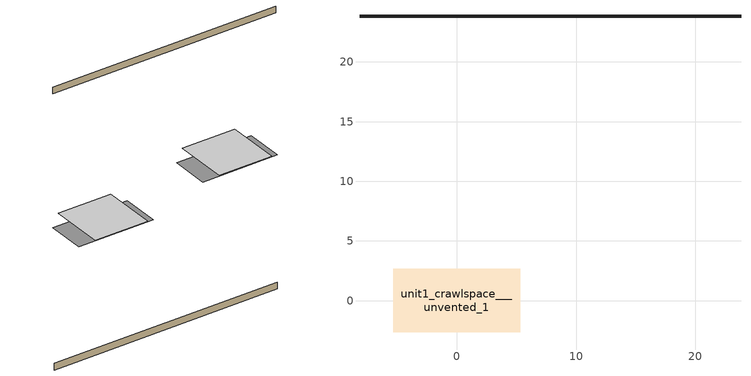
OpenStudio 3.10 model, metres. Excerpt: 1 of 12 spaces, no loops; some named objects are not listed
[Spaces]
unit1_crawlspace___unvented_1
 floor foundation (unit1_Slab1_construction): -5.33,-2.66 -5.33,2.66 5.33,2.66 5.33,-2.66 z-0.91
 wall foundation (unit1_FoundationWall1_construction): 23.82,23.82 -8.15,23.82 z-0.91:0
 ceiling to unit1_conditioned_space_1 (unit1_Floor1_construction_Reversed): 3.77,-3.77 3.77,3.77 -3.77,3.77 -3.77,-3.77 z0
[Site]
unit1_Buffalo_Niagara_Intl_Ap_NY: Latitude {deg}=42.93; Longitude {deg}=-78.73; Time Zone {hr}=-5; Elevation {m}=215; Terrain=Suburbs; Keep Site Location Information=Yes
[Site:GroundTemperature:Shallow]
4.30207, 2.29327, 2.1324, 3.08568, 6.91256, 10.7216, 14.0239, 16.1158, 16.2935, 14.5921, 11.374, 7.68183
[Site:WaterMainsTemperature]
Calculation Method=Schedule; Temperature Schedule=unit1_mains_temperature_schedule
[Building]
Building 1
[Construction]
unit1_Slab1_construction: unit1_soil_0_5_in_
unit1_FoundationWall1_construction: unit1_concrete_8_0_in_
unit1_Floor1_construction_Reversed: unit1_floor_covering, unit1_osb_sheathing_0_75_in_, unit1_floor_rigid_ins, unit1_floor_stud_and_cavity
[Material] Roughness=Rough; Thermal Absorptance=0.9
Name | Thickness {m} | Conductivity {W/m-K} | Density {kg/m3} | Specific Heat {J/kg-K} | Solar Absorptance | Visible Absorptance
unit1_soil_0_5_in_ | 0.0127 | 1.731 | 1842.3 | 418.7 | 0.7 | 0.7
unit1_concrete_8_0_in_ | 0.2032 | 1.803125 | 2242.8 | 837.4 | 0.7 | 0.7
unit1_floor_covering | 0.0127 | 0.0433444 | 54.468 | 1339.84 | 0.6 | 0.6
unit1_osb_sheathing_0_75_in_ | 0.01905 | 0.115458 | 512.64 | 1214.23 | 0.7 | 0.7
unit1_floor_rigid_ins | 0.103632 | 0.029427 | 32.04 | 1214.23 | 0.7 | 0.7
unit1_floor_stud_and_cavity | 0.1397 | 0.21683 | 92.3553 | 1139.71 | 0.7 | 0.7
[Foundation:Kiva:Settings]
Soil Conductivity {W/m-K}=1.731; Soil Density {kg/m3}=1842.3; Soil Specific Heat {J/kg-K}=418.7; Ground Solar Absorptivity=0.9; Ground Thermal Absorptivity=0.9; Ground Surface Roughness {m}=0.03; Far-Field Width {m}=40; Deep-Ground Boundary Condition=ZeroFlux; Deep-Ground Depth {m}=40; Minimum Cell Dimension {m}=0.2; Maximum Cell Growth Coefficient=3; Simulation Timestep=Timestep
[EnergyManagementSystem:ProgramCallingManager]
unit1_infil_program_calling_manager: BeginZoneTimestepAfterInitHeatBalance; unit1_infil_program
unit1_crawlspace_unvented_1_duct_leakage_imbalance_infil_program_calling_manager: BeginZoneTimestepAfterInitHeatBalance; unit1_crawlspace_unvented_1_duct_leakage_imbalance_infil_program
unit1_natural_vent_program_calling_manager: BeginZoneTimestepAfterInitHeatBalance; unit1_natural_vent_program
unit1_central_ac_and_furnace_airloop_0_duct_program_calling_manager: EndOfSystemTimestepAfterHVACReporting; unit1_central_ac_and_furnace_airloop_0_duct_program
unit1_fridge_schedule_program_calling_manager: BeginZoneTimestepAfterInitHeatBalance; unit1_fridge_schedule_program
unit1_water_heater_EC_adj_ProgramManager: EndOfSystemTimestepBeforeHVACReporting; unit1_water_heater_EC_adj
unit1_central_ac_and_furnace_supply_fan_disaggregate_program_calling_manager_1: EndOfSystemTimestepBeforeHVACReporting; unit1_central_ac_and_furnace_supply_fan_disaggregate_program_1
unit1_central_ac_and_furnace_supply_fan_disaggregate_program_calling_manager: EndOfSystemTimestepBeforeHVACReporting; unit1_central_ac_and_furnace_supply_fan_disaggregate_program
unit2_infil_program_calling_manager: BeginZoneTimestepAfterInitHeatBalance; unit2_infil_program
unit2_natural_vent_program_calling_manager: BeginZoneTimestepAfterInitHeatBalance; unit2_natural_vent_program
unit2_central_ac_and_furnace_airloop_0_duct_program_calling_manager: EndOfSystemTimestepAfterHVACReporting; unit2_central_ac_and_furnace_airloop_0_duct_program
unit2_fridge_schedule_program_calling_manager: BeginZoneTimestepAfterInitHeatBalance; unit2_fridge_schedule_program
unit2_water_heater_EC_adj_ProgramManager: EndOfSystemTimestepBeforeHVACReporting; unit2_water_heater_EC_adj
unit2_central_ac_and_furnace_supply_fan_disaggregate_program_calling_manager_1: EndOfSystemTimestepBeforeHVACReporting; unit2_central_ac_and_furnace_supply_fan_disaggregate_program_1
unit2_central_ac_and_furnace_supply_fan_disaggregate_program_calling_manager: EndOfSystemTimestepBeforeHVACReporting; unit2_central_ac_and_furnace_supply_fan_disaggregate_program
unit3_infil_program_calling_manager: BeginZoneTimestepAfterInitHeatBalance; unit3_infil_program
unit3_natural_vent_program_calling_manager: BeginZoneTimestepAfterInitHeatBalance; unit3_natural_vent_program
unit3_central_ac_and_furnace_airloop_0_duct_program_calling_manager: EndOfSystemTimestepAfterHVACReporting; unit3_central_ac_and_furnace_airloop_0_duct_program
unit3_fridge_schedule_program_calling_manager: BeginZoneTimestepAfterInitHeatBalance; unit3_fridge_schedule_program
unit3_water_heater_EC_adj_ProgramManager: EndOfSystemTimestepBeforeHVACReporting; unit3_water_heater_EC_adj
unit3_central_ac_and_furnace_supply_fan_disaggregate_program_calling_manager_1: EndOfSystemTimestepBeforeHVACReporting; unit3_central_ac_and_furnace_supply_fan_disaggregate_program_1
unit3_central_ac_and_furnace_supply_fan_disaggregate_program_calling_manager: EndOfSystemTimestepBeforeHVACReporting; unit3_central_ac_and_furnace_supply_fan_disaggregate_program
unit4_infil_program_calling_manager: BeginZoneTimestepAfterInitHeatBalance; unit4_infil_program
unit4_natural_vent_program_calling_manager: BeginZoneTimestepAfterInitHeatBalance; unit4_natural_vent_program
unit4_central_ac_and_furnace_airloop_0_duct_program_calling_manager: EndOfSystemTimestepAfterHVACReporting; unit4_central_ac_and_furnace_airloop_0_duct_program
unit4_fridge_schedule_program_calling_manager: BeginZoneTimestepAfterInitHeatBalance; unit4_fridge_schedule_program
unit4_water_heater_EC_adj_ProgramManager: EndOfSystemTimestepBeforeHVACReporting; unit4_water_heater_EC_adj
unit4_central_ac_and_furnace_supply_fan_disaggregate_program_calling_manager_1: EndOfSystemTimestepBeforeHVACReporting; unit4_central_ac_and_furnace_supply_fan_disaggregate_program_1
unit4_central_ac_and_furnace_supply_fan_disaggregate_program_calling_manager: EndOfSystemTimestepBeforeHVACReporting; unit4_central_ac_and_furnace_supply_fan_disaggregate_program
unit5_infil_program_calling_manager: BeginZoneTimestepAfterInitHeatBalance; unit5_infil_program
unit5_attic_vented_1_duct_leakage_imbalance_infil_program_calling_manager: BeginZoneTimestepAfterInitHeatBalance; unit5_attic_vented_1_duct_leakage_imbalance_infil_program
unit5_natural_vent_program_calling_manager: BeginZoneTimestepAfterInitHeatBalance; unit5_natural_vent_program
unit5_central_ac_and_furnace_airloop_0_duct_program_calling_manager: EndOfSystemTimestepAfterHVACReporting; unit5_central_ac_and_furnace_airloop_0_duct_program
unit5_fridge_schedule_program_calling_manager: BeginZoneTimestepAfterInitHeatBalance; unit5_fridge_schedule_program
unit5_water_heater_EC_adj_ProgramManager: EndOfSystemTimestepBeforeHVACReporting; unit5_water_heater_EC_adj
unit5_central_ac_and_furnace_supply_fan_disaggregate_program_calling_manager_1: EndOfSystemTimestepBeforeHVACReporting; unit5_central_ac_and_furnace_supply_fan_disaggregate_program_1
unit5_central_ac_and_furnace_supply_fan_disaggregate_program_calling_manager: EndOfSystemTimestepBeforeHVACReporting; unit5_central_ac_and_furnace_supply_fan_disaggregate_program
unmet_hours_program_calling_manager: EndOfZoneTimestepBeforeZoneReporting; unmet_hours_program
total_loads_program_calling_manager: EndOfZoneTimestepAfterZoneReporting; total_loads_program
total_airflows_program_calling_manager: EndOfZoneTimestepAfterZoneReporting; total_airflows_program
[EnergyManagementSystem:Sensor]
Name | Output Variable or Output Meter Index Key | Output Variable or Output Meter
unit1_clothes_dryer_exhaust_0_sch_s | unit1_clothes_dryer | Schedule Value
unit1_mech_vent_bath_fan_0_sch_s | unit1_mech_vent_bath_fan_0_schedule | Schedule Value
unit1_mech_vent_range_fan_0_sch_s | unit1_mech_vent_range_fan_0_schedule | Schedule Value
unit1_clg_sp_s | unit1_cooling_setpoint | Schedule Value
unit1_htg_sp_s | unit1_heating_setpoint | Schedule Value
unit1_natural_vent_s | unit1_natural_vent_schedule | Schedule Value
unit1_central_ac_and_furnace_airloop_0_DZ_W_s | unit1_crawlspace___unvented | Zone Mean Air Humidity Ratio
unit1_central_ac_and_furnace_airloop_0_DZ_T_s | unit1_crawlspace___unvented | Zone Air Temperature
unit1_central_ac_and_furnace_airloop_Ra_W_s | unit1_Node_8 | System Node Humidity Ratio
unit1_central_ac_and_furnace_airloop_RA_T_s | unit1_Node_8 | System Node Temperature
unit1_central_ac_and_furnace_airloop_AH_Wout_s | unit1_Node_5 | System Node Humidity Ratio
unit1_central_ac_and_furnace_airloop_AH_Tout_s | unit1_Node_5 | System Node Temperature
unit1_central_ac_and_furnace_airloop_AH_VFR_s | unit1_Node_5 | System Node Current Density Volume Flow Rate
unit1_central_ac_and_furnace_airloop_AH_MFR_s | unit1_Node_5 | System Node Mass Flow Rate
unit1_central_ac_and_furnace_airloop_Fan_RTF_s_1 | unit1_central_ac_and_furnace_supply_fan | Fan Runtime Fraction Speed 2
unit1_central_ac_and_furnace_airloop_Fan_RTF_s | unit1_central_ac_and_furnace_supply_fan | Fan Runtime Fraction Speed 1
unit1_cool_season | unit1_cooling_season_schedule | Schedule Value
unit1_site_vw_s; unit2_site_vw_s; unit3_site_vw_s; unit4_site_vw_s; unit5_site_vw_s |  | Site Wind Speed
unit1_out_wt_s; unit2_central_ac_and_furnace_airloop_0_DZ_W_s; unit2_out_wt_s; unit3_central_ac_and_furnace_airloop_0_DZ_W_s; unit3_out_wt_s; unit4_central_ac_and_furnace_airloop_0_DZ_W_s; unit4_out_wt_s; unit5_out_wt_s |  | Site Outdoor Air Humidity Ratio
unit1_out_pb_s; unit2_out_pb_s; unit3_out_pb_s; unit4_out_pb_s; unit5_out_pb_s |  | Site Outdoor Air Barometric Pressure
unit1_central_ac_and_furnace_supply_fan_s_1; unit1_central_ac_and_furnace_supply_fan_s | unit1_central_ac_and_furnace_supply_fan | Fan Electricity Energy
unit2_clothes_dryer_exhaust_0_sch_s | unit2_clothes_dryer | Schedule Value
unit2_mech_vent_bath_fan_0_sch_s | unit2_mech_vent_bath_fan_0_schedule | Schedule Value
unit2_mech_vent_range_fan_0_sch_s | unit2_mech_vent_range_fan_0_schedule | Schedule Value
unit2_clg_sp_s | unit2_cooling_setpoint | Schedule Value
unit2_htg_sp_s | unit2_heating_setpoint | Schedule Value
unit2_natural_vent_s | unit2_natural_vent_schedule | Schedule Value
unit2_central_ac_and_furnace_airloop_0_DZ_T_s; unit3_central_ac_and_furnace_airloop_0_DZ_T_s; unit4_central_ac_and_furnace_airloop_0_DZ_T_s | Environment | Site Outdoor Air Drybulb Temperature
unit2_central_ac_and_furnace_airloop_Ra_W_s | unit2_Node_7 | System Node Humidity Ratio
unit2_central_ac_and_furnace_airloop_RA_T_s | unit2_Node_7 | System Node Temperature
unit2_central_ac_and_furnace_airloop_AH_Wout_s | unit2_Node_4 | System Node Humidity Ratio
unit2_central_ac_and_furnace_airloop_AH_Tout_s | unit2_Node_4 | System Node Temperature
unit2_central_ac_and_furnace_airloop_AH_VFR_s | unit2_Node_4 | System Node Current Density Volume Flow Rate
unit2_central_ac_and_furnace_airloop_AH_MFR_s | unit2_Node_4 | System Node Mass Flow Rate
unit2_central_ac_and_furnace_airloop_Fan_RTF_s_1 | unit2_central_ac_and_furnace_supply_fan | Fan Runtime Fraction Speed 2
unit2_central_ac_and_furnace_airloop_Fan_RTF_s | unit2_central_ac_and_furnace_supply_fan | Fan Runtime Fraction Speed 1
unit2_cool_season | unit2_cooling_season_schedule | Schedule Value
unit2_central_ac_and_furnace_supply_fan_s_1; unit2_central_ac_and_furnace_supply_fan_s | unit2_central_ac_and_furnace_supply_fan | Fan Electricity Energy
unit3_clothes_dryer_exhaust_0_sch_s | unit3_clothes_dryer | Schedule Value
unit3_mech_vent_bath_fan_0_sch_s | unit3_mech_vent_bath_fan_0_schedule | Schedule Value
unit3_mech_vent_range_fan_0_sch_s | unit3_mech_vent_range_fan_0_schedule | Schedule Value
unit3_clg_sp_s | unit3_cooling_setpoint | Schedule Value
unit3_htg_sp_s | unit3_heating_setpoint | Schedule Value
unit3_natural_vent_s | unit3_natural_vent_schedule | Schedule Value
unit3_central_ac_and_furnace_airloop_Ra_W_s | unit3_Node_7 | System Node Humidity Ratio
unit3_central_ac_and_furnace_airloop_RA_T_s | unit3_Node_7 | System Node Temperature
unit3_central_ac_and_furnace_airloop_AH_Wout_s | unit3_Node_4 | System Node Humidity Ratio
unit3_central_ac_and_furnace_airloop_AH_Tout_s | unit3_Node_4 | System Node Temperature
unit3_central_ac_and_furnace_airloop_AH_VFR_s | unit3_Node_4 | System Node Current Density Volume Flow Rate
unit3_central_ac_and_furnace_airloop_AH_MFR_s | unit3_Node_4 | System Node Mass Flow Rate
unit3_central_ac_and_furnace_airloop_Fan_RTF_s_1 | unit3_central_ac_and_furnace_supply_fan | Fan Runtime Fraction Speed 2
unit3_central_ac_and_furnace_airloop_Fan_RTF_s | unit3_central_ac_and_furnace_supply_fan | Fan Runtime Fraction Speed 1
unit3_cool_season | unit3_cooling_season_schedule | Schedule Value
unit3_central_ac_and_furnace_supply_fan_s_1; unit3_central_ac_and_furnace_supply_fan_s | unit3_central_ac_and_furnace_supply_fan | Fan Electricity Energy
unit4_clothes_dryer_exhaust_0_sch_s | unit4_clothes_dryer | Schedule Value
unit4_mech_vent_bath_fan_0_sch_s | unit4_mech_vent_bath_fan_0_schedule | Schedule Value
unit4_mech_vent_range_fan_0_sch_s | unit4_mech_vent_range_fan_0_schedule | Schedule Value
unit4_clg_sp_s | unit4_cooling_setpoint | Schedule Value
unit4_htg_sp_s | unit4_heating_setpoint | Schedule Value
unit4_natural_vent_s | unit4_natural_vent_schedule | Schedule Value
unit4_central_ac_and_furnace_airloop_Ra_W_s | unit4_Node_7 | System Node Humidity Ratio
unit4_central_ac_and_furnace_airloop_RA_T_s | unit4_Node_7 | System Node Temperature
unit4_central_ac_and_furnace_airloop_AH_Wout_s | unit4_Node_4 | System Node Humidity Ratio
unit4_central_ac_and_furnace_airloop_AH_Tout_s | unit4_Node_4 | System Node Temperature
unit4_central_ac_and_furnace_airloop_AH_VFR_s | unit4_Node_4 | System Node Current Density Volume Flow Rate
unit4_central_ac_and_furnace_airloop_AH_MFR_s | unit4_Node_4 | System Node Mass Flow Rate
unit4_central_ac_and_furnace_airloop_Fan_RTF_s_1 | unit4_central_ac_and_furnace_supply_fan | Fan Runtime Fraction Speed 2
unit4_central_ac_and_furnace_airloop_Fan_RTF_s | unit4_central_ac_and_furnace_supply_fan | Fan Runtime Fraction Speed 1
unit4_cool_season | unit4_cooling_season_schedule | Schedule Value
unit4_central_ac_and_furnace_supply_fan_s_1; unit4_central_ac_and_furnace_supply_fan_s | unit4_central_ac_and_furnace_supply_fan | Fan Electricity Energy
unit5_clothes_dryer_exhaust_0_sch_s | unit5_clothes_dryer | Schedule Value
unit5_mech_vent_bath_fan_0_sch_s | unit5_mech_vent_bath_fan_0_schedule | Schedule Value
unit5_mech_vent_range_fan_0_sch_s | unit5_mech_vent_range_fan_0_schedule | Schedule Value
unit5_clg_sp_s | unit5_cooling_setpoint | Schedule Value
unit5_htg_sp_s | unit5_heating_setpoint | Schedule Value
unit5_natural_vent_s | unit5_natural_vent_schedule | Schedule Value
unit5_central_ac_and_furnace_airloop_0_DZ_W_s | unit5_attic___vented | Zone Mean Air Humidity Ratio
unit5_central_ac_and_furnace_airloop_0_DZ_T_s | unit5_attic___vented | Zone Air Temperature
unit5_central_ac_and_furnace_airloop_Ra_W_s | unit5_Node_8 | System Node Humidity Ratio
unit5_central_ac_and_furnace_airloop_RA_T_s | unit5_Node_8 | System Node Temperature
unit5_central_ac_and_furnace_airloop_AH_Wout_s | unit5_Node_5 | System Node Humidity Ratio
unit5_central_ac_and_furnace_airloop_AH_Tout_s | unit5_Node_5 | System Node Temperature
unit5_central_ac_and_furnace_airloop_AH_VFR_s | unit5_Node_5 | System Node Current Density Volume Flow Rate
unit5_central_ac_and_furnace_airloop_AH_MFR_s | unit5_Node_5 | System Node Mass Flow Rate
unit5_central_ac_and_furnace_airloop_Fan_RTF_s_1 | unit5_central_ac_and_furnace_supply_fan | Fan Runtime Fraction Speed 2
unit5_central_ac_and_furnace_airloop_Fan_RTF_s | unit5_central_ac_and_furnace_supply_fan | Fan Runtime Fraction Speed 1
unit5_cool_season | unit5_cooling_season_schedule | Schedule Value
unit5_central_ac_and_furnace_supply_fan_s_1; unit5_central_ac_and_furnace_supply_fan_s | unit5_central_ac_and_furnace_supply_fan | Fan Electricity Energy
htg_load_cond |  | Heating:EnergyTransfer:Zone:UNIT1_CONDITIONED_SPACE
clg_load_cond |  | Cooling:EnergyTransfer:Zone:UNIT1_CONDITIONED_SPACE
htg_load_duct |  | Heating:EnergyTransfer:Zone:UNIT1_CENTRAL_AC_AND_FURNACE_AIRLOOP_RET_AIR_ZONE
clg_load_duct |  | Cooling:EnergyTransfer:Zone:UNIT1_CENTRAL_AC_AND_FURNACE_AIRLOOP_RET_AIR_ZONE
htg_load_cond_1 |  | Heating:EnergyTransfer:Zone:UNIT2_CONDITIONED_SPACE
clg_load_cond_1 |  | Cooling:EnergyTransfer:Zone:UNIT2_CONDITIONED_SPACE
htg_load_duct_1 |  | Heating:EnergyTransfer:Zone:UNIT2_CENTRAL_AC_AND_FURNACE_AIRLOOP_RET_AIR_ZONE
clg_load_duct_1 |  | Cooling:EnergyTransfer:Zone:UNIT2_CENTRAL_AC_AND_FURNACE_AIRLOOP_RET_AIR_ZONE
htg_load_cond_2 |  | Heating:EnergyTransfer:Zone:UNIT3_CONDITIONED_SPACE
clg_load_cond_2 |  | Cooling:EnergyTransfer:Zone:UNIT3_CONDITIONED_SPACE
htg_load_duct_2 |  | Heating:EnergyTransfer:Zone:UNIT3_CENTRAL_AC_AND_FURNACE_AIRLOOP_RET_AIR_ZONE
clg_load_duct_2 |  | Cooling:EnergyTransfer:Zone:UNIT3_CENTRAL_AC_AND_FURNACE_AIRLOOP_RET_AIR_ZONE
htg_load_cond_3 |  | Heating:EnergyTransfer:Zone:UNIT4_CONDITIONED_SPACE
clg_load_cond_3 |  | Cooling:EnergyTransfer:Zone:UNIT4_CONDITIONED_SPACE
htg_load_duct_3 |  | Heating:EnergyTransfer:Zone:UNIT4_CENTRAL_AC_AND_FURNACE_AIRLOOP_RET_AIR_ZONE
clg_load_duct_3 |  | Cooling:EnergyTransfer:Zone:UNIT4_CENTRAL_AC_AND_FURNACE_AIRLOOP_RET_AIR_ZONE
htg_load_cond_4 |  | Heating:EnergyTransfer:Zone:UNIT5_CONDITIONED_SPACE
clg_load_cond_4 |  | Cooling:EnergyTransfer:Zone:UNIT5_CONDITIONED_SPACE
htg_load_duct_4 |  | Heating:EnergyTransfer:Zone:UNIT5_CENTRAL_AC_AND_FURNACE_AIRLOOP_RET_AIR_ZONE
clg_load_duct_4 |  | Cooling:EnergyTransfer:Zone:UNIT5_CENTRAL_AC_AND_FURNACE_AIRLOOP_RET_AIR_ZONE
[EnergyManagementSystem:Actuator]
Name | Actuated Component | Actuated Component Type | Actuated Component Control Type | Zone or Space
unit1_infil_flow_act | unit1_infil_flow | Zone Infiltration | Air Exchange Flow Rate
unit1_crawlspace_unvented_1_duct_leakage_imbalance_infil_flow_act | unit1_crawlspace_unvented_1_duct_leakage_imbalance_infil_flow | Zone Infiltration | Air Exchange Flow Rate
unit1_whole_house_fan_flow_act | unit1_whole_house_fan_flow | Zone Infiltration | Air Exchange Flow Rate
unit1_natural_vent_flow_act | unit1_natural_vent_flow | Zone Infiltration | Air Exchange Flow Rate
unit1_central_ac_and_furnace_airloop_0_ZoneMixCondToDZ_mix_act | unit1_central_ac_and_furnace_airloop_0_ZoneMixCondToDZ_mix | ZoneMixing | Air Exchange Flow Rate
unit1_central_ac_and_furnace_airloop_0_ZoneMixDZToCond_mix_act | unit1_central_ac_and_furnace_airloop_0_ZoneMixDZToCond_mix | ZoneMixing | Air Exchange Flow Rate
unit1_central_ac_and_furnace_airloop_0_SupLatLkToDZ_act | unit1_central_ac_and_furnace_airloop_0_SupLatLkToDZ | OtherEquipment | Power Level | unit1_crawlspace___unvented_1
unit1_central_ac_and_furnace_airloop_0_SupSensLkToDZ_act | unit1_central_ac_and_furnace_airloop_0_SupSensLkToDZ | OtherEquipment | Power Level | unit1_crawlspace___unvented_1
unit1_central_ac_and_furnace_airloop_0_RetCondToDZ_act | unit1_central_ac_and_furnace_airloop_0_RetCondToDZ | OtherEquipment | Power Level | unit1_crawlspace___unvented_1
unit1_central_ac_and_furnace_airloop_0_SupCondToDZ_act | unit1_central_ac_and_furnace_airloop_0_SupCondToDZ | OtherEquipment | Power Level | unit1_crawlspace___unvented_1
unit1_fridge_schedule_act | unit1_fridge_schedule | Schedule:Constant | Schedule Value
unit2_infil_flow_act | unit2_infil_flow | Zone Infiltration | Air Exchange Flow Rate
unit2_whole_house_fan_flow_act | unit2_whole_house_fan_flow | Zone Infiltration | Air Exchange Flow Rate
unit2_natural_vent_flow_act | unit2_natural_vent_flow | Zone Infiltration | Air Exchange Flow Rate
unit2_fridge_schedule_act | unit2_fridge_schedule | Schedule:Constant | Schedule Value
unit3_infil_flow_act | unit3_infil_flow | Zone Infiltration | Air Exchange Flow Rate
unit3_whole_house_fan_flow_act | unit3_whole_house_fan_flow | Zone Infiltration | Air Exchange Flow Rate
unit3_natural_vent_flow_act | unit3_natural_vent_flow | Zone Infiltration | Air Exchange Flow Rate
unit3_fridge_schedule_act | unit3_fridge_schedule | Schedule:Constant | Schedule Value
unit4_infil_flow_act | unit4_infil_flow | Zone Infiltration | Air Exchange Flow Rate
unit4_whole_house_fan_flow_act | unit4_whole_house_fan_flow | Zone Infiltration | Air Exchange Flow Rate
unit4_natural_vent_flow_act | unit4_natural_vent_flow | Zone Infiltration | Air Exchange Flow Rate
unit4_fridge_schedule_act | unit4_fridge_schedule | Schedule:Constant | Schedule Value
unit5_infil_flow_act | unit5_infil_flow | Zone Infiltration | Air Exchange Flow Rate
unit5_attic_vented_1_duct_leakage_imbalance_infil_flow_act | unit5_attic_vented_1_duct_leakage_imbalance_infil_flow | Zone Infiltration | Air Exchange Flow Rate
unit5_whole_house_fan_mix_act | unit5_whole_house_fan_mix | ZoneMixing | Air Exchange Flow Rate
unit5_whole_house_fan_flow_act | unit5_whole_house_fan_flow | Zone Infiltration | Air Exchange Flow Rate
unit5_natural_vent_flow_act | unit5_natural_vent_flow | Zone Infiltration | Air Exchange Flow Rate
unit5_central_ac_and_furnace_airloop_0_ZoneMixCondToDZ_mix_act | unit5_central_ac_and_furnace_airloop_0_ZoneMixCondToDZ_mix | ZoneMixing | Air Exchange Flow Rate
unit5_central_ac_and_furnace_airloop_0_ZoneMixDZToCond_mix_act | unit5_central_ac_and_furnace_airloop_0_ZoneMixDZToCond_mix | ZoneMixing | Air Exchange Flow Rate
unit5_fridge_schedule_act | unit5_fridge_schedule | Schedule:Constant | Schedule Value
[SpaceInfiltration:DesignFlowRate] Space or SpaceType=unit1_crawlspace___unvented_1; Schedule=Always On Discrete; Density Basis=Outdoor
Name | Design Flow Rate Calculation Method | Design Flow Rate {m3/s} | Air Changes per Hour {1/hr} | Constant Term Coefficient | Temperature Term Coefficient | Velocity Term Coefficient | Velocity Squared Term Coefficient
unit1_crawlspace_unvented_1_duct_leakage_imbalance_infil_flow | Flow/Space | 0
unit1_infil_crawlspace___unvented_1 | AirChanges/Hour |  | 0.1 | 1 | 0 | 0 | 0
[OtherEquipment] Space or SpaceType=unit1_crawlspace___unvented_1; Schedule=Always On Discrete
Name | Other Equipment Definition
unit1_central_ac_and_furnace_airloop_0_SupLatLkToDZ | unit1_central_ac_and_furnace_airloop_0_SupLatLkToDZ
unit1_central_ac_and_furnace_airloop_0_SupSensLkToDZ | unit1_central_ac_and_furnace_airloop_0_SupSensLkToDZ
unit1_central_ac_and_furnace_airloop_0_RetCondToDZ | unit1_central_ac_and_furnace_airloop_0_RetCondToDZ
unit1_central_ac_and_furnace_airloop_0_SupCondToDZ | unit1_central_ac_and_furnace_airloop_0_SupCondToDZ
[OtherEquipment:Definition] Design Level Calculation Method=EquipmentLevel; Design Level {W}=0; Fraction Radiant=0; Fraction Lost=0
Name | Fraction Latent
unit1_central_ac_and_furnace_airloop_0_SupSensLkToDZ; unit1_central_ac_and_furnace_airloop_0_RetCondToDZ; unit1_central_ac_and_furnace_airloop_0_SupCondToDZ | 0
unit1_central_ac_and_furnace_airloop_0_SupLatLkToDZ | 1
[EnergyManagementSystem:Program]
unit1_infil_program: Set p_m = 0.14; Set p_s = 0.22; Set s_m = 270; Set s_s = 370; Set z_m = 9.99744; Set z_s = 2.4384; Set f_t = (((s_m/z_m)^p_m)*((z_s/s_s)^p_s)); Set Tdiff = unit1_tin_s-unit1_tout_s; Set dT = @Abs Tdiff; Set c = 0.0207; Set Cs = 0.0567; Set Cw = 0.1627; Set n = 0.65; Set sft = (f_t*0.3); Set temp1 = ((c*Cw)*((sft*unit1_site_vw_s)^(2*n)))^2; Set Qinf = (((c*Cs*(dT^n))^2)+temp1)^0.5; Set Qinf = (@Max Qinf 0); Set unit1_mech_vent_house_fan_sensible_load_act = 0.0; Set unit1_mech_vent_house_fan_latent_load_act = 0.0; Set OASupInPb = unit1_out_pb_s; Set OASupInTemp = unit1_tout_s; Set OASupInW = unit1_out_wt_s; Set OASupRho = (@RhoAirFnPbTdbW OASupInPb OASupInTemp OASupInW); Set OASupCp = (@CpAirFnW OASupInW); Set OASupInEnth = (@HFnTdbW OASupInTemp OASupInW); Set ZoneTemp = unit1_tin_s; Set ZoneW = unit1_win_s; Set ZoneCp = (@CpAirFnW ZoneW); Set ZoneAirEnth = (@HFnTdbW ZoneTemp ZoneW); Set unit1_mech_vent_house_fan_cfis_act = 0.0; Set QWHV_cfis_sup = 0.0; Set QWHV_cfis_suppl_sup = 0.0; Set QWHV_cfis_suppl_exh = 0.0; Set Qrange = 0; Set Qrange = Qrange + 0.04719 * unit1_mech_vent_range_fan_0_sch_s; Set Qbath = 0; Set Qbath = Qbath + 0.04719 * unit1_mech_vent_bath_fan_0_sch_s; Set Qdryer = 0; Set Qdryer = Qdryer + 0.15118 * unit1_clothes_dryer_exhaust_0_sch_s; Set QWHV_sup = 0.0; Set QWHV_exh = 0.0; Set Qsupply = QWHV_sup + QWHV_cfis_sup + QWHV_cfis_suppl_sup; Set Qexhaust = Qrange + Qbath + Qdryer + QWHV_exh + QWHV_cfis_suppl_exh; Set Qfan = (@Max Qexhaust Qsupply); Set Qducts = 0; Set Qducts = Qducts - unit1_central_ac_and_furnace_airloop_0_DuctImbalLkSupFanEquivCond; Set Qducts = Qducts + unit1_central_ac_and_furnace_airloop_0_DuctImbalLkExhFanEquivCond; If Qducts < 0; Set Qsupply = Qsupply - Qducts; Else; Set Qexhaust = Qexhaust + Qducts; EndIf; Set Qfan_with_ducts = (@Max Qexhaust Qsupply); Set Qimb = (@Abs (Qsupply - Qexhaust)); If Qinf + Qimb > 0; Set Qtot = Qfan_with_ducts + (Qinf^2) / (Qinf + Qimb); Else; Set Qtot = Qfan_with_ducts; EndIf; Set Qinf_adj = Qtot - Qfan; Set unit1_infil_flow_act = Qinf_adj; Set unit1_infil_program_Qinf = Qinf_adj; Set unit1_infil_program_Qfan = Qfan; Set Qload = Qfan; Set Effectiveness_Sens = 0.0; Set Effectiveness_Lat = 0.0; Set Fan_MFR = Qload * OASupRho; Set ZoneInEnth = OASupInEnth; Set ZoneInTemp = OASupInTemp; Set FanTotalToCond = Fan_MFR * (ZoneInEnth - ZoneAirEnth); Set FanSensToCond = Fan_MFR * ZoneCp * (ZoneInTemp - ZoneTemp); Set FanLatToCond = FanTotalToCond - FanSensToCond; Set unit1_mech_vent_house_fan_sensible_load_act = unit1_mech_vent_house_fan_sensible_load_act + FanSensToCond; Set unit1_mech_vent_house_fan_latent_load_act = unit1_mech_vent_house_fan_latent_load_act + FanLatToCond
unit1_crawlspace_unvented_1_duct_leakage_imbalance_infil_program: Set Qducts = 0; Set Qducts = Qducts - unit1_central_ac_and_furnace_airloop_0_DuctImbalLkSupFanEquivDZ; Set Qducts = Qducts + unit1_central_ac_and_furnace_airloop_0_DuctImbalLkExhFanEquivDZ; Set unit1_crawlspace_unvented_1_duct_leakage_imbalance_infil_flow_act = (@Abs(Qducts))
unit1_natural_vent_program: Set Tin = unit1_tin_s; Set Tout = unit1_tout_s; Set Wout = unit1_out_wt_s; Set Pbar = unit1_out_pb_s; Set Phiout = (@RhFnTdbWPb Tout Wout Pbar); Set MaxHR = 0.0115; Set Tnvsp = (unit1_htg_sp_s + unit1_clg_sp_s) / 2; Set NVavail = unit1_natural_vent_s; Set ClgSsnAvail = unit1_cool_season; Set Qnv = 0; Set Qwhf = 0; Set unit1_whole_house_fan_act = 0; If ((Wout < MaxHR) && (Tin > Tout) && (Tin > Tnvsp) && (ClgSsnAvail > 0)); Set WHF_Flow = 0; Set Adj = (Tin-Tnvsp)/(Tin-Tout); Set Adj = (@Min Adj 1); Set Adj = (@Max Adj 0); If (WHF_Flow > 0); Set Qwhf = WHF_Flow*Adj; Set WHF_W = 0; Set unit1_whole_house_fan_act = WHF_W*Adj; ElseIf (NVavail > 0); Set NVArea = 5639.400334080001; Set Cs = 8.968567957270247e-05; Set Cw = 2.2169590796800036e-05; Set Tdiff = Tin-Tout; Set dT = (@Abs Tdiff); Set Vwind = unit1_site_vw_s; Set SGNV = NVArea*Adj*((((Cs*dT)+(Cw*(Vwind^2)))^0.5)/1000); Set MaxNV = 0.7689597007872001; Set Qnv = (@Min SGNV MaxNV); EndIf; EndIf; Set unit1_natural_vent_flow_act = Qnv; Set unit1_whole_house_fan_flow_act = Qwhf; Set unit1_natural_vent_program_Qnv = Qnv; Set unit1_natural_vent_program_Qwhf = Qwhf
[ZoneMixing] Schedule=Always On Continuous; Design Flow Rate Calculation Method=Flow/Zone; Design Flow Rate {m3/s}=0
Name | Zone or Space | Source Zone or Space
unit1_central_ac_and_furnace_airloop_0_ZoneMixCondToDZ_mix | unit1_crawlspace___unvented | unit1_conditioned_space
unit1_central_ac_and_furnace_airloop_0_ZoneMixDZToCond_mix | unit1_conditioned_space | unit1_crawlspace___unvented
[Space]
unit1_crawlspace___unvented_1: Thermal Zone=unit1_crawlspace___unvented; Building Unit=unit1_Building_Unit_1; Volume {m3}=51.9048
[ThermalZone]
unit1_crawlspace___unvented: Multiplier=1; Volume {m3}=51.9048; Use Ideal Air Loads=No
[Exterior:Lights]
Name | Exterior Lights Definition | Schedule
unit1_exterior_lighting | unit1_exterior_lighting | unit1_exterior_lighting_schedule
unit2_exterior_lighting | unit2_exterior_lighting | unit2_exterior_lighting_schedule
unit3_exterior_lighting | unit3_exterior_lighting | unit3_exterior_lighting_schedule
unit4_exterior_lighting | unit4_exterior_lighting | unit4_exterior_lighting_schedule
unit5_exterior_lighting | unit5_exterior_lighting | unit5_exterior_lighting_schedule
[Exterior:Lights:Definition] Design Level {W}=30.0444
unit1_exterior_lighting; unit2_exterior_lighting; unit3_exterior_lighting; unit4_exterior_lighting; unit5_exterior_lighting
[BuildingUnit]
unit1_Building_Unit_1
[SurfaceProperty:ExposedFoundationPerimeter]
unit1_Slab1: Exposed Perimeter Calculation Method=TotalExposedPerimeter; Total Exposed Perimeter {m}=31.96336
[Foundation:Kiva]
unit1_Foundation_Kiva_1: Initial Indoor Air Temperature {C}=0.1092; Wall Height Above Grade {m}=0; Wall Depth Below Slab {m}=0.2032
[Schedule:FixedInterval]
unit1_mains_temperature_schedule: Interval Length {minutes}=1440; Start Month=1; Start Day=1; Value 1=8.20444; Value 2=8.13556; Value 3=8.06778; Value 4=8.00111; Value 5=7.93611; Value 6=7.87222; Value 7=7.80944; Value 8=7.74833; Value 9=7.68889; Value 10=7.63056; Value 11=7.57333; Value 12=7.51778; Value 13=7.46333; Value 14=7.41111; Value 15=7.35944; Value 16=7.31; Value 17=7.26167; Value 18=7.215; Value 19=7.17; Value 20=7.12611; Value 21=7.08389; Value 22=7.04389; Value 23=7.00444; Value 24=6.96722; Value 25=6.93167; Value 26=6.89778; Value 27=6.865; Value 28=6.83444; Value 29=6.805; Value 30=6.77722; Value 31=6.75167; Value 32=6.72722; Value 33=6.70444; Value 34=6.68389; Value 35=6.66444; Value 36=6.64722; Value 37=6.63111; Value 38=6.61722; Value 39=6.605; Value 40=6.59389; Value 41=6.585; Value 42=6.57778; Value 43=6.57222; Value 44=6.56889; Value 45=6.56667; Value 46=6.56611; Value 47=6.56778; Value 48=6.57056; Value 49=6.57556; Value 50=6.58167; Value 51=6.59; Value 52=6.6; Value 53=6.61167; Value 54=6.625; Value 55=6.64; Value 56=6.65722; Value 57=6.67556; Value 58=6.69556; Value 59=6.71722; Value 60=6.74111; Value 61=6.76611; Value 62=6.79333; Value 63=6.82167; Value 64=6.85167; Value 65=6.88333; Value 66=6.91722; Value 67=6.95222; Value 68=6.98889; Value 69=7.02667; Value 70=7.06667; Value 71=7.10833; Value 72=7.15111; Value 73=7.19556; Value 74=7.24167; Value 75=7.28944; Value 76=7.33833; Value 77=7.38889; Value 78=7.44111; Value 79=7.49444; Value 80=7.54944; Value 81=7.60611; Value 82=7.66389; Value 83=7.72278; Value 84=7.78333; Value 85=7.84556; Value 86=7.90889; Value 87=7.97333; Value 88=8.03944; Value 89=8.10667; Value 90=8.175; Value 91=8.245; Value 92=8.31556; Value 93=8.38778; Value 94=8.46111; Value 95=8.53556; Value 96=8.61167; Value 97=8.68833; Value 98=8.76611; Value 99=8.845; Value 100=8.925; Value 101=9.00611; Value 102=9.08778; Value 103=9.17111; Value 104=9.255; Value 105=9.33944; Value 106=9.42556; Value 107=9.51222; Value 108=9.59944; Value 109=9.68778; Value 110=9.77667; Value 111=9.86667; Value 112=9.95722; Value 113=10.0489; Value 114=10.1406; Value 115=10.2333; Value 116=10.3267; Value 117=10.4206; Value 118=10.515; Value 119=10.61; Value 120=10.7056; Value 121=10.8017; Value 122=10.8983; Value 123=10.9956; Value 124=11.0928; Value 125=11.1906; Value 126=11.2889; Value 127=11.3872; Value 128=11.4861; Value 129=11.585; Value 130=11.6844; Value 131=11.7839; Value 132=11.8833; Value 133=11.9833; Value 134=12.0828; Value 135=12.1828; Value 136=12.2833; Value 137=12.3833; Value 138=12.4833; Value 139=12.5833; Value 140=12.6833; Value 141=12.7833; Value 142=12.8828; Value 143=12.9828; Value 144=13.0822; Value 145=13.1811; Value 146=13.2806; Value 147=13.3789; Value 148=13.4778; Value 149=13.5756; Value 150=13.6733; Value 151=13.7711; Value 152=13.8678; Value 153=13.9644; Value 154=14.0606; Value 155=14.1561; Value 156=14.2511; Value 157=14.3456; Value 158=14.4394; Value 159=14.5328; Value 160=14.6256; Value 161=14.7178; Value 162=14.8089; Value 163=14.8994; Value 164=14.9894; Value 165=15.0783; Value 166=15.1667; Value 167=15.2539; Value 168=15.3406; Value 169=15.4267; Value 170=15.5111; Value 171=15.595; Value 172=15.6783; Value 173=15.76; Value 174=15.8411; Value 175=15.9211; Value 176=16; Value 177=16.0778; Value 178=16.1544; Value 179=16.23; Value 180=16.3044; Value 181=16.3778; Value 182=16.45; Value 183=16.5211; Value 184=16.5906; Value 185=16.6589; Value 186=16.7261; Value 187=16.7922; Value 188=16.8567; Value 189=16.92; Value 190=16.9822; Value 191=17.0428; Value 192=17.1017; Value 193=17.1594; Value 194=17.2161; Value 195=17.2711; Value 196=17.3244; Value 197=17.3761; Value 198=17.4267; Value 199=17.4761; Value 200=17.5233; Value 201=17.5694; Value 202=17.6139; Value 203=17.6572; Value 204=17.6983; Value 205=17.7383; Value 206=17.7767; Value 207=17.8128; Value 208=17.8478; Value 209=17.8817; Value 210=17.9133; Value 211=17.9433; Value 212=17.9717; Value 213=17.9989; Value 214=18.0239; Value 215=18.0472; Value 216=18.0689; Value 217=18.0894; Value 218=18.1078; Value 219=18.1244; Value 220=18.1394; Value 221=18.1528; Value 222=18.1644; Value 223=18.1744; Value 224=18.1828; Value 225=18.1889; Value 226=18.1939; Value 227=18.1967; Value 228=18.1983; Value 229=18.1978; Value 230=18.1956; Value 231=18.1917; Value 232=18.1861; Value 233=18.1789; Value 234=18.17; Value 235=18.1594; Value 236=18.1467; Value 237=18.1328; Value 238=18.1167; Value 239=18.0994; Value 240=18.08; Value 241=18.0594; Value 242=18.0367; Value 243=18.0122; Value 244=17.9867; Value 245=17.9589; Value 246=17.9294; Value 247=17.8989; Value 248=17.8661; Value 249=17.8322; Value 250=17.7961; Value 251=17.7589; Value 252=17.72; Value 253=17.6794; Value 254=17.6372; Value 255=17.5933; Value 256=17.5483; Value 257=17.5017; Value 258=17.4533; Value 259=17.4039; Value 260=17.3522; Value 261=17.2994; Value 262=17.2456; Value 263=17.19; Value 264=17.1328; Value 265=17.0744; Value 266=17.0144; Value 267=16.9533; Value 268=16.8911; Value 269=16.8272; Value 270=16.7617; Value 271=16.695; Value 272=16.6272; Value 273=16.5583; Value 274=16.4883; Value 275=16.4167; Value 276=16.3439; Value 277=16.27; Value 278=16.195; Value 279=16.1189; Value 280=16.0417; Value 281=15.9633; Value 282=15.8839; Value 283=15.8033; Value 284=15.7222; Value 285=15.6394; Value 286=15.5561; Value 287=15.4722; Value 288=15.3867; Value 289=15.3006; Value 290=15.2133; Value 291=15.1256; Value 292=15.0372; Value 293=14.9478; Value 294=14.8572; Value 295=14.7667; Value 296=14.675; Value 297=14.5828; Value 298=14.4894; Value 299=14.3961; Value 300=14.3017; Value 301=14.2072; Value 302=14.1117; Value 303=14.0161; Value 304=13.9194; Value 305=13.8228; Value 306=13.7256; Value 307=13.6283; Value 308=13.53; Value 309=13.4317; Value 310=13.3333; Value 311=13.2344; Value 312=13.1356; Value 313=13.0361; Value 314=12.9367; Value 315=12.8367; Value 316=12.7367; Value 317=12.6367; Value 318=12.5367; Value 319=12.4367; Value 320=12.3367; Value 321=12.2367; Value 322=12.1367; Value 323=12.0367; Value 324=11.9367; Value 325=11.8372; Value 326=11.7378; Value 327=11.6383; Value 328=11.5389; Value 329=11.44; Value 330=11.3417; Value 331=11.2433; Value 332=11.145; Value 333=11.0478; Value 334=10.9506; Value 335=10.8533; Value 336=10.7572; Value 337=10.6611; Value 338=10.5661; Value 339=10.4711; Value 340=10.3772; Value 341=10.2833; Value 342=10.19; Value 343=10.0978; Value 344=10.0061; Value 345=9.915; Value 346=9.825; Value 347=9.73556; Value 348=9.64667; Value 349=9.55889; Value 350=9.47167; Value 351=9.38556; Value 352=9.3; Value 353=9.21556; Value 354=9.13222; Value 355=9.04944; Value 356=8.96833; Value 357=8.88778; Value 358=8.80833; Value 359=8.73; Value 360=8.65222; Value 361=8.57611; Value 362=8.50111; Value 363=8.42722; Value 364=8.35444; Value 365=8.28278
[Schedule:Constant] Value=1
Always On Continuous; Always On Discrete
[Schedule:Day]
unit1_exterior_lighting_schedule_day_11; unit2_exterior_lighting_schedule_day_11; unit3_exterior_lighting_schedule_day_11; unit4_exterior_lighting_schedule_day_11; unit5_exterior_lighting_schedule_day_11: 1, 0, 0.571429, 3, 0, 0.528571, 5, 0, 0.5, 6, 0, 0.557143, 7, 0, 0.628571, 8, 0, 0.585714, 9, 0, 0.442857, 10, 0, 0.357143, 12, 0, 0.342857, 13, 0, 0.357143, 14, 0, 0.4, 15, 0, 0.428571, 16, 0, 0.5, 17, 0, 0.628571, 18, 0, 0.8, 19, 0, 0.914286, 20, 0, 0.971429, 21, 0, 1, 22, 0, 0.928571, 23, 0, 0.8, 24, 0, 0.671429
unit1_exterior_lighting_schedule_day_10; unit2_exterior_lighting_schedule_day_10; unit3_exterior_lighting_schedule_day_10; unit4_exterior_lighting_schedule_day_10; unit5_exterior_lighting_schedule_day_10: 1, 0, 0.552381, 3, 0, 0.510952, 5, 0, 0.483333, 6, 0, 0.538571, 7, 0, 0.607619, 8, 0, 0.56619, 9, 0, 0.428095, 10, 0, 0.345238, 12, 0, 0.331429, 13, 0, 0.345238, 14, 0, 0.386667, 15, 0, 0.414286, 16, 0, 0.483333, 17, 0, 0.607619, 18, 0, 0.773333, 19, 0, 0.88381, 20, 0, 0.939048, 21, 0, 0.966667, 22, 0, 0.897619, 23, 0, 0.773333, 24, 0, 0.649048
unit1_exterior_lighting_schedule_day_9; unit2_exterior_lighting_schedule_day_9; unit3_exterior_lighting_schedule_day_9; unit4_exterior_lighting_schedule_day_9; unit5_exterior_lighting_schedule_day_9: 1, 0, 0.509524, 3, 0, 0.47131, 5, 0, 0.445833, 6, 0, 0.496786, 7, 0, 0.560476, 8, 0, 0.522262, 9, 0, 0.394881, 10, 0, 0.318452, 12, 0, 0.305714, 13, 0, 0.318452, 14, 0, 0.356667, 15, 0, 0.382143, 16, 0, 0.445833, 17, 0, 0.560476, 18, 0, 0.713333, 19, 0, 0.815238, 20, 0, 0.86619, 21, 0, 0.891667, 22, 0, 0.827976, 23, 0, 0.713333, 24, 0, 0.59869
unit1_exterior_lighting_schedule_day_8; unit2_exterior_lighting_schedule_day_8; unit3_exterior_lighting_schedule_day_8; unit4_exterior_lighting_schedule_day_8; unit5_exterior_lighting_schedule_day_8: 1, 0, 0.466667, 3, 0, 0.431667, 5, 0, 0.408333, 6, 0, 0.455, 7, 0, 0.513333, 8, 0, 0.478333, 9, 0, 0.361667, 10, 0, 0.291667, 12, 0, 0.28, 13, 0, 0.291667, 14, 0, 0.326667, 15, 0, 0.35, 16, 0, 0.408333, 17, 0, 0.513333, 18, 0, 0.653333, 19, 0, 0.746667, 20, 0, 0.793333, 21, 0, 0.816667, 22, 0, 0.758333, 23, 0, 0.653333, 24, 0, 0.548333
unit1_exterior_lighting_schedule_day_7; unit2_exterior_lighting_schedule_day_7; unit3_exterior_lighting_schedule_day_7; unit4_exterior_lighting_schedule_day_7; unit5_exterior_lighting_schedule_day_7: 1, 0, 0.419048, 3, 0, 0.387619, 5, 0, 0.366667, 6, 0, 0.408571, 7, 0, 0.460952, 8, 0, 0.429524, 9, 0, 0.324762, 10, 0, 0.261905, 12, 0, 0.251429, 13, 0, 0.261905, 14, 0, 0.293333, 15, 0, 0.314286, 16, 0, 0.366667, 17, 0, 0.460952, 18, 0, 0.586667, 19, 0, 0.670476, 20, 0, 0.712381, 21, 0, 0.733333, 22, 0, 0.680952, 23, 0, 0.586667, 24, 0, 0.492381
unit1_exterior_lighting_schedule_day_6; unit2_exterior_lighting_schedule_day_6; unit3_exterior_lighting_schedule_day_6; unit4_exterior_lighting_schedule_day_6; unit5_exterior_lighting_schedule_day_6: 1, 0, 0.390476, 3, 0, 0.36119, 5, 0, 0.341667, 6, 0, 0.380714, 7, 0, 0.429524, 8, 0, 0.400238, 9, 0, 0.302619, 10, 0, 0.244048, 12, 0, 0.234286, 13, 0, 0.244048, 14, 0, 0.273333, 15, 0, 0.292857, 16, 0, 0.341667, 17, 0, 0.429524, 18, 0, 0.546667, 19, 0, 0.624762, 20, 0, 0.66381, 21, 0, 0.683333, 22, 0, 0.634524, 23, 0, 0.546667, 24, 0, 0.45881
unit1_exterior_lighting_schedule_day_5; unit2_exterior_lighting_schedule_day_5; unit3_exterior_lighting_schedule_day_5; unit4_exterior_lighting_schedule_day_5; unit5_exterior_lighting_schedule_day_5: 1, 0, 0.380952, 3, 0, 0.352381, 5, 0, 0.333333, 6, 0, 0.371429, 7, 0, 0.419048, 8, 0, 0.390476, 9, 0, 0.295238, 10, 0, 0.238095, 12, 0, 0.228571, 13, 0, 0.238095, 14, 0, 0.266667, 15, 0, 0.285714, 16, 0, 0.333333, 17, 0, 0.419048, 18, 0, 0.533333, 19, 0, 0.609524, 20, 0, 0.647619, 21, 0, 0.666667, 22, 0, 0.619048, 23, 0, 0.533333, 24, 0, 0.447619
unit1_exterior_lighting_schedule_day_4; unit2_exterior_lighting_schedule_day_4; unit3_exterior_lighting_schedule_day_4; unit4_exterior_lighting_schedule_day_4; unit5_exterior_lighting_schedule_day_4: 1, 0, 0.4, 3, 0, 0.37, 5, 0, 0.35, 6, 0, 0.39, 7, 0, 0.44, 8, 0, 0.41, 9, 0, 0.31, 10, 0, 0.25, 12, 0, 0.24, 13, 0, 0.25, 14, 0, 0.28, 15, 0, 0.3, 16, 0, 0.35, 17, 0, 0.44, 18, 0, 0.56, 19, 0, 0.64, 20, 0, 0.68, 21, 0, 0.7, 22, 0, 0.65, 23, 0, 0.56, 24, 0, 0.47
unit1_exterior_lighting_schedule_day_3; unit2_exterior_lighting_schedule_day_3; unit3_exterior_lighting_schedule_day_3; unit4_exterior_lighting_schedule_day_3; unit5_exterior_lighting_schedule_day_3: 1, 0, 0.442857, 3, 0, 0.409643, 5, 0, 0.3875, 6, 0, 0.431786, 7, 0, 0.487143, 8, 0, 0.453929, 9, 0, 0.343214, 10, 0, 0.276786, 12, 0, 0.265714, 13, 0, 0.276786, 14, 0, 0.31, 15, 0, 0.332143, 16, 0, 0.3875, 17, 0, 0.487143, 18, 0, 0.62, 19, 0, 0.708571, 20, 0, 0.752857, 21, 0, 0.775, 22, 0, 0.719643, 23, 0, 0.62, 24, 0, 0.520357
unit1_exterior_lighting_schedule_day_2; unit2_exterior_lighting_schedule_day_2; unit3_exterior_lighting_schedule_day_2; unit4_exterior_lighting_schedule_day_2; unit5_exterior_lighting_schedule_day_2: 1, 0, 0.485714, 3, 0, 0.449286, 5, 0, 0.425, 6, 0, 0.473571, 7, 0, 0.534286, 8, 0, 0.497857, 9, 0, 0.376429, 10, 0, 0.303571, 12, 0, 0.291429, 13, 0, 0.303571, 14, 0, 0.34, 15, 0, 0.364286, 16, 0, 0.425, 17, 0, 0.534286, 18, 0, 0.68, 19, 0, 0.777143, 20, 0, 0.825714, 21, 0, 0.85, 22, 0, 0.789286, 23, 0, 0.68, 24, 0, 0.570714
unit1_exterior_lighting_schedule_day_1; unit2_exterior_lighting_schedule_day_1; unit3_exterior_lighting_schedule_day_1; unit4_exterior_lighting_schedule_day_1; unit5_exterior_lighting_schedule_day_1: 1, 0, 0.528571, 3, 0, 0.488929, 5, 0, 0.4625, 6, 0, 0.515357, 7, 0, 0.581429, 8, 0, 0.541786, 9, 0, 0.409643, 10, 0, 0.330357, 12, 0, 0.317143, 13, 0, 0.330357, 14, 0, 0.37, 15, 0, 0.396429, 16, 0, 0.4625, 17, 0, 0.581429, 18, 0, 0.74, 19, 0, 0.845714, 20, 0, 0.898571, 21, 0, 0.925, 22, 0, 0.858929, 23, 0, 0.74, 24, 0, 0.621071
unit1_exterior_lighting_schedule_day; unit2_exterior_lighting_schedule_day; unit3_exterior_lighting_schedule_day; unit4_exterior_lighting_schedule_day; unit5_exterior_lighting_schedule_day: 1, 0, 0.566667, 3, 0, 0.524167, 5, 0, 0.495833, 6, 0, 0.5525, 7, 0, 0.623333, 8, 0, 0.580833, 9, 0, 0.439167, 10, 0, 0.354167, 12, 0, 0.34, 13, 0, 0.354167, 14, 0, 0.396667, 15, 0, 0.425, 16, 0, 0.495833, 17, 0, 0.623333, 18, 0, 0.793333, 19, 0, 0.906667, 20, 0, 0.963333, 21, 0, 0.991667, 22, 0, 0.920833, 23, 0, 0.793333, 24, 0, 0.665833
unit1_exterior_lighting_schedule_default_day; unit2_exterior_lighting_schedule_default_day; unit3_exterior_lighting_schedule_default_day; unit4_exterior_lighting_schedule_default_day; unit5_exterior_lighting_schedule_default_day: 24, 0, 0
[Schedule:Rule] Apply Sunday=Yes; Apply Monday=Yes; Apply Tuesday=Yes; Apply Wednesday=Yes; Apply Thursday=Yes; Apply Friday=Yes; Apply Saturday=Yes; Date Specification Type=DateRange; Start Day=1
Name | Schedule Ruleset | Rule Order | Day Schedule | Start Month | End Month | End Day
unit1_exterior_lighting_schedule_allday_rule_11 | unit1_exterior_lighting_schedule | 0 | unit1_exterior_lighting_schedule_day_11 | 12 | 12 | 31
unit1_exterior_lighting_schedule_allday_rule_10 | unit1_exterior_lighting_schedule | 1 | unit1_exterior_lighting_schedule_day_10 | 11 | 11 | 30
unit1_exterior_lighting_schedule_allday_rule_9 | unit1_exterior_lighting_schedule | 2 | unit1_exterior_lighting_schedule_day_9 | 10 | 10 | 31
unit1_exterior_lighting_schedule_allday_rule_8 | unit1_exterior_lighting_schedule | 3 | unit1_exterior_lighting_schedule_day_8 | 9 | 9 | 30
unit1_exterior_lighting_schedule_allday_rule_7 | unit1_exterior_lighting_schedule | 4 | unit1_exterior_lighting_schedule_day_7 | 8 | 8 | 31
unit1_exterior_lighting_schedule_allday_rule_6 | unit1_exterior_lighting_schedule | 5 | unit1_exterior_lighting_schedule_day_6 | 7 | 7 | 31
unit1_exterior_lighting_schedule_allday_rule_5 | unit1_exterior_lighting_schedule | 6 | unit1_exterior_lighting_schedule_day_5 | 6 | 6 | 30
unit1_exterior_lighting_schedule_allday_rule_4 | unit1_exterior_lighting_schedule | 7 | unit1_exterior_lighting_schedule_day_4 | 5 | 5 | 31
unit1_exterior_lighting_schedule_allday_rule_3 | unit1_exterior_lighting_schedule | 8 | unit1_exterior_lighting_schedule_day_3 | 4 | 4 | 30
unit1_exterior_lighting_schedule_allday_rule_2 | unit1_exterior_lighting_schedule | 9 | unit1_exterior_lighting_schedule_day_2 | 3 | 3 | 31
unit1_exterior_lighting_schedule_allday_rule_1 | unit1_exterior_lighting_schedule | 10 | unit1_exterior_lighting_schedule_day_1 | 2 | 2 | 28
unit1_exterior_lighting_schedule_allday_rule | unit1_exterior_lighting_schedule | 11 | unit1_exterior_lighting_schedule_day | 1 | 1 | 31
unit2_exterior_lighting_schedule_allday_rule_11 | unit2_exterior_lighting_schedule | 0 | unit2_exterior_lighting_schedule_day_11 | 12 | 12 | 31
unit2_exterior_lighting_schedule_allday_rule_10 | unit2_exterior_lighting_schedule | 1 | unit2_exterior_lighting_schedule_day_10 | 11 | 11 | 30
unit2_exterior_lighting_schedule_allday_rule_9 | unit2_exterior_lighting_schedule | 2 | unit2_exterior_lighting_schedule_day_9 | 10 | 10 | 31
unit2_exterior_lighting_schedule_allday_rule_8 | unit2_exterior_lighting_schedule | 3 | unit2_exterior_lighting_schedule_day_8 | 9 | 9 | 30
unit2_exterior_lighting_schedule_allday_rule_7 | unit2_exterior_lighting_schedule | 4 | unit2_exterior_lighting_schedule_day_7 | 8 | 8 | 31
unit2_exterior_lighting_schedule_allday_rule_6 | unit2_exterior_lighting_schedule | 5 | unit2_exterior_lighting_schedule_day_6 | 7 | 7 | 31
unit2_exterior_lighting_schedule_allday_rule_5 | unit2_exterior_lighting_schedule | 6 | unit2_exterior_lighting_schedule_day_5 | 6 | 6 | 30
unit2_exterior_lighting_schedule_allday_rule_4 | unit2_exterior_lighting_schedule | 7 | unit2_exterior_lighting_schedule_day_4 | 5 | 5 | 31
unit2_exterior_lighting_schedule_allday_rule_3 | unit2_exterior_lighting_schedule | 8 | unit2_exterior_lighting_schedule_day_3 | 4 | 4 | 30
unit2_exterior_lighting_schedule_allday_rule_2 | unit2_exterior_lighting_schedule | 9 | unit2_exterior_lighting_schedule_day_2 | 3 | 3 | 31
unit2_exterior_lighting_schedule_allday_rule_1 | unit2_exterior_lighting_schedule | 10 | unit2_exterior_lighting_schedule_day_1 | 2 | 2 | 28
unit2_exterior_lighting_schedule_allday_rule | unit2_exterior_lighting_schedule | 11 | unit2_exterior_lighting_schedule_day | 1 | 1 | 31
unit3_exterior_lighting_schedule_allday_rule_11 | unit3_exterior_lighting_schedule | 0 | unit3_exterior_lighting_schedule_day_11 | 12 | 12 | 31
unit3_exterior_lighting_schedule_allday_rule_10 | unit3_exterior_lighting_schedule | 1 | unit3_exterior_lighting_schedule_day_10 | 11 | 11 | 30
unit3_exterior_lighting_schedule_allday_rule_9 | unit3_exterior_lighting_schedule | 2 | unit3_exterior_lighting_schedule_day_9 | 10 | 10 | 31
unit3_exterior_lighting_schedule_allday_rule_8 | unit3_exterior_lighting_schedule | 3 | unit3_exterior_lighting_schedule_day_8 | 9 | 9 | 30
unit3_exterior_lighting_schedule_allday_rule_7 | unit3_exterior_lighting_schedule | 4 | unit3_exterior_lighting_schedule_day_7 | 8 | 8 | 31
unit3_exterior_lighting_schedule_allday_rule_6 | unit3_exterior_lighting_schedule | 5 | unit3_exterior_lighting_schedule_day_6 | 7 | 7 | 31
unit3_exterior_lighting_schedule_allday_rule_5 | unit3_exterior_lighting_schedule | 6 | unit3_exterior_lighting_schedule_day_5 | 6 | 6 | 30
unit3_exterior_lighting_schedule_allday_rule_4 | unit3_exterior_lighting_schedule | 7 | unit3_exterior_lighting_schedule_day_4 | 5 | 5 | 31
unit3_exterior_lighting_schedule_allday_rule_3 | unit3_exterior_lighting_schedule | 8 | unit3_exterior_lighting_schedule_day_3 | 4 | 4 | 30
unit3_exterior_lighting_schedule_allday_rule_2 | unit3_exterior_lighting_schedule | 9 | unit3_exterior_lighting_schedule_day_2 | 3 | 3 | 31
unit3_exterior_lighting_schedule_allday_rule_1 | unit3_exterior_lighting_schedule | 10 | unit3_exterior_lighting_schedule_day_1 | 2 | 2 | 28
unit3_exterior_lighting_schedule_allday_rule | unit3_exterior_lighting_schedule | 11 | unit3_exterior_lighting_schedule_day | 1 | 1 | 31
unit4_exterior_lighting_schedule_allday_rule_11 | unit4_exterior_lighting_schedule | 0 | unit4_exterior_lighting_schedule_day_11 | 12 | 12 | 31
unit4_exterior_lighting_schedule_allday_rule_10 | unit4_exterior_lighting_schedule | 1 | unit4_exterior_lighting_schedule_day_10 | 11 | 11 | 30
unit4_exterior_lighting_schedule_allday_rule_9 | unit4_exterior_lighting_schedule | 2 | unit4_exterior_lighting_schedule_day_9 | 10 | 10 | 31
unit4_exterior_lighting_schedule_allday_rule_8 | unit4_exterior_lighting_schedule | 3 | unit4_exterior_lighting_schedule_day_8 | 9 | 9 | 30
unit4_exterior_lighting_schedule_allday_rule_7 | unit4_exterior_lighting_schedule | 4 | unit4_exterior_lighting_schedule_day_7 | 8 | 8 | 31
unit4_exterior_lighting_schedule_allday_rule_5 | unit4_exterior_lighting_schedule | 6 | unit4_exterior_lighting_schedule_day_5 | 6 | 6 | 30
unit4_exterior_lighting_schedule_allday_rule_4 | unit4_exterior_lighting_schedule | 7 | unit4_exterior_lighting_schedule_day_4 | 5 | 5 | 31
unit4_exterior_lighting_schedule_allday_rule_3 | unit4_exterior_lighting_schedule | 8 | unit4_exterior_lighting_schedule_day_3 | 4 | 4 | 30
unit4_exterior_lighting_schedule_allday_rule_2 | unit4_exterior_lighting_schedule | 9 | unit4_exterior_lighting_schedule_day_2 | 3 | 3 | 31
unit4_exterior_lighting_schedule_allday_rule_1 | unit4_exterior_lighting_schedule | 10 | unit4_exterior_lighting_schedule_day_1 | 2 | 2 | 28
unit4_exterior_lighting_schedule_allday_rule | unit4_exterior_lighting_schedule | 11 | unit4_exterior_lighting_schedule_day | 1 | 1 | 31
unit4_exterior_lighting_schedule_allday_rule_6 | unit4_exterior_lighting_schedule | 5 | unit4_exterior_lighting_schedule_day_6 | 7 | 7 | 31
unit5_exterior_lighting_schedule_allday_rule_11 | unit5_exterior_lighting_schedule | 0 | unit5_exterior_lighting_schedule_day_11 | 12 | 12 | 31
unit5_exterior_lighting_schedule_allday_rule_10 | unit5_exterior_lighting_schedule | 1 | unit5_exterior_lighting_schedule_day_10 | 11 | 11 | 30
unit5_exterior_lighting_schedule_allday_rule_9 | unit5_exterior_lighting_schedule | 2 | unit5_exterior_lighting_schedule_day_9 | 10 | 10 | 31
unit5_exterior_lighting_schedule_allday_rule_8 | unit5_exterior_lighting_schedule | 3 | unit5_exterior_lighting_schedule_day_8 | 9 | 9 | 30
unit5_exterior_lighting_schedule_allday_rule_7 | unit5_exterior_lighting_schedule | 4 | unit5_exterior_lighting_schedule_day_7 | 8 | 8 | 31
unit5_exterior_lighting_schedule_allday_rule_6 | unit5_exterior_lighting_schedule | 5 | unit5_exterior_lighting_schedule_day_6 | 7 | 7 | 31
unit5_exterior_lighting_schedule_allday_rule_5 | unit5_exterior_lighting_schedule | 6 | unit5_exterior_lighting_schedule_day_5 | 6 | 6 | 30
unit5_exterior_lighting_schedule_allday_rule_4 | unit5_exterior_lighting_schedule | 7 | unit5_exterior_lighting_schedule_day_4 | 5 | 5 | 31
unit5_exterior_lighting_schedule_allday_rule_3 | unit5_exterior_lighting_schedule | 8 | unit5_exterior_lighting_schedule_day_3 | 4 | 4 | 30
unit5_exterior_lighting_schedule_allday_rule_2 | unit5_exterior_lighting_schedule | 9 | unit5_exterior_lighting_schedule_day_2 | 3 | 3 | 31
unit5_exterior_lighting_schedule_allday_rule_1 | unit5_exterior_lighting_schedule | 10 | unit5_exterior_lighting_schedule_day_1 | 2 | 2 | 28
unit5_exterior_lighting_schedule_allday_rule | unit5_exterior_lighting_schedule | 11 | unit5_exterior_lighting_schedule_day | 1 | 1 | 31
[Schedule:Ruleset]
Name | Default Day Schedule
unit1_exterior_lighting_schedule | unit1_exterior_lighting_schedule_default_day
unit2_exterior_lighting_schedule | unit2_exterior_lighting_schedule_default_day
unit3_exterior_lighting_schedule | unit3_exterior_lighting_schedule_default_day
unit4_exterior_lighting_schedule | unit4_exterior_lighting_schedule_default_day
unit5_exterior_lighting_schedule | unit5_exterior_lighting_schedule_default_day
